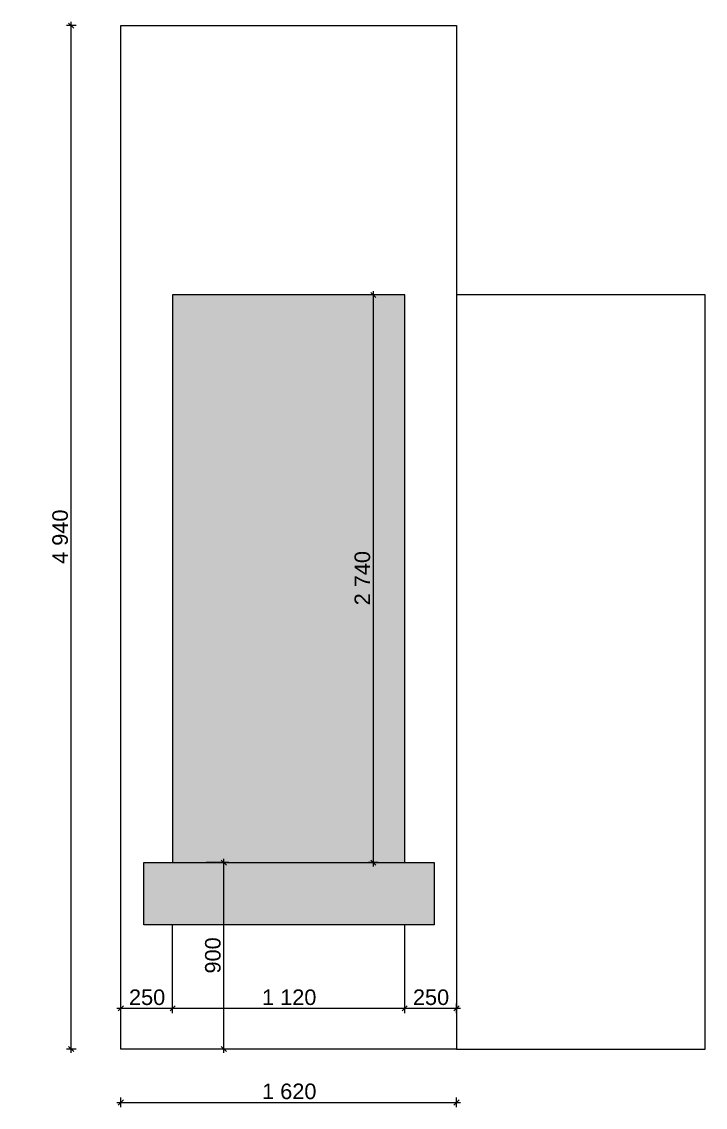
# Model space of a CAD drawing. Header units: millimetres. Extents: x 2336463 to 2579121, y 595385 to 778077.
# Drawn here: x 2538535 to 2541833, y 625799 to 631039 of the extents above; entities that cross this region are included whole.
import ezdxf

# ---------------------------------------------------------------- set-up
doc = ezdxf.new("R2010")
doc.units = ezdxf.units.MM
doc.header["$MEASUREMENT"] = 0
doc.layers.add('+интерьер мебель_Ном._пера__1', color=7, linetype='Continuous', lineweight=13)
doc.layers.add('сит план_Ном._пера__1', color=7, linetype='Continuous', lineweight=13)
doc.layers.add('Интерьер - Мебель', color=7, linetype='Continuous')
for name, color, linetype, lineweight, true_color in [('Интерьер - Мебель_Ном._пера__242', 7, 'Continuous', 13, 0x1b55b5), ('сит план_Ном._пера__14', 7, 'Continuous', 15, 0xbd8b17), ('сит план_Ном._пера__58', 7, 'Continuous', 5, 0xdf0000)]:
    doc.layers.add(name, color=color, linetype=linetype, lineweight=lineweight, true_color=true_color)
doc.styles.add('СГЕНЕРИР_СТИЛЬ_1', font='arial.ttf')
doc.dimstyles.new('СГЕНЕРИР_СТИЛЬ__1', dxfattribs={"dimtxt": 75, "dimasz": 23.75, "dimexe": 0.18, "dimexo": 300, "dimgap": 0, "dimtad": 1, "dimtih": 1, "dimtoh": 1, "dimdec": 0, "dimzin": 0, "dimdsep": 46, "dimtxsty": 'СГЕНЕРИР_СТИЛЬ_1', "dimblk": 'ARROWHEAD_6', "dimblk1": 'ARROWHEAD_6', "dimblk2": 'ARROWHEAD_6', "dimcen": 0.09, "dimclrd": 256, "dimclre": 256, "dimclrt": 256, "dimazin": 0, "dimtfac": 1, "dimtdec": 4, "dimtmove": 0, "dimatfit": 3, "dimfxl": 0, "dimtolj": 1, "dimtzin": 0, "dimarcsym": 0})
doc.dimstyles.new('СГЕНЕРИР_СТИЛЬ__2', dxfattribs={"dimtxt": 75, "dimasz": 23.75, "dimexe": 0.18, "dimexo": 300, "dimgap": 0, "dimtad": 1, "dimdec": 0, "dimzin": 0, "dimdsep": 46, "dimtxsty": 'СГЕНЕРИР_СТИЛЬ_1', "dimblk": 'ARROWHEAD_6', "dimblk1": 'ARROWHEAD_6', "dimblk2": 'ARROWHEAD_6', "dimcen": 0.09, "dimclrd": 256, "dimclre": 256, "dimclrt": 256, "dimazin": 0, "dimtfac": 1, "dimtdec": 4, "dimtmove": 0, "dimatfit": 3, "dimfxl": 0, "dimtolj": 1, "dimtzin": 0, "dimarcsym": 0})

# ---------------------------------------------------------------- blocks, each defined once
blk = doc.blocks.new('*D3391', base_point=(2086872, 585813.7))
at = {"layer": 'Интерьер - Мебель_Ном._пера__242', "color": 152, "linetype": 'Continuous', "lineweight": 13, "true_color": 0x1b55b5}
for p, q in [((2538994.1, 625822.1), (2539012.8, 625822.1)), ((2539025.3, 625834.6), (2539000.3, 625809.6)), ((2539012.8, 625798.7), (2539012.8, 625845.6)), ((2539012.8, 625822.1), (2540632.8, 625822.1)), ((2540620.3, 625809.6), (2540645.3, 625834.6)), ((2540632.8, 625798.7), (2540632.8, 625845.6)), ((2540632.8, 625822.1), (2540651.6, 625822.1))]:
    blk.add_line(p, q, dxfattribs=at)
at = {"layer": 'Интерьер - Мебель_Ном._пера__242', "color": 152, "lineweight": 13, "true_color": 0x1b55b5, "insert": (2539694.6, 625837.1), "char_height": 75, "attachment_point": 7, "style": 'СГЕНЕРИР_СТИЛЬ_1'}
blk.add_mtext('\\A1;{\\pql;\\fArial|b0|i0|c204|p38;1\xa0620}', dxfattribs=at)
blk = doc.blocks.new('ARROWHEAD_6')
at = {"color": 0, "linetype": 'Continuous', "lineweight": 0}
for p, q in [((0, 0), (-1, 0)), ((-0.5, -0.5), (0.5, 0.5))]:
    blk.add_line(p, q, dxfattribs=at)
blk = doc.blocks.new('*D3392', base_point=(2086872, 585813.7))
at = {"layer": 'Интерьер - Мебель_Ном._пера__242', "color": 152, "linetype": 'Continuous', "lineweight": 13, "true_color": 0x1b55b5}
for p, q in [((2538797, 631019.9), (2538750.1, 631019.9)), ((2538786, 631007.4), (2538761, 631032.4)), ((2538773.5, 631019.9), (2538773.5, 631038.7)), ((2538773.5, 626079.9), (2538773.5, 631019.9)), ((2538797, 626079.9), (2538750.1, 626079.9)), ((2538761, 626092.4), (2538786, 626067.4)), ((2538773.5, 626061.2), (2538773.5, 626079.9))]:
    blk.add_line(p, q, dxfattribs=at)
at = {"layer": 'Интерьер - Мебель_Ном._пера__242', "color": 152, "lineweight": 13, "true_color": 0x1b55b5, "insert": (2538758.5, 628421.7), "char_height": 75, "attachment_point": 7, "rotation": 90, "style": 'СГЕНЕРИР_СТИЛЬ_1'}
blk.add_mtext('\\A1;{\\pql;\\fArial|b0|i0|c204|p38;4\xa0940}', dxfattribs=at)
blk = doc.blocks.new('*D3393', base_point=(2086872, 585813.7))
at = {"layer": 'Интерьер - Мебель_Ном._пера__242', "color": 152, "linetype": 'Continuous', "lineweight": 13, "true_color": 0x1b55b5}
for p, q in [((2539262.8, 626253), (2539262.8, 626679.6)), ((2539025.3, 626288.9), (2539000.3, 626263.9)), ((2539012.8, 626253), (2539012.8, 626299.8)), ((2539275.3, 626288.9), (2539250.3, 626263.9)), ((2538994.1, 626276.4), (2539012.8, 626276.4)), ((2539012.8, 626276.4), (2539262.8, 626276.4))]:
    blk.add_line(p, q, dxfattribs=at)
at = {"layer": 'Интерьер - Мебель_Ном._пера__242', "color": 152, "lineweight": 13, "true_color": 0x1b55b5, "insert": (2539052.4, 626291.4), "char_height": 75, "attachment_point": 7, "style": 'СГЕНЕРИР_СТИЛЬ_1'}
blk.add_mtext('\\A1;{\\pql;\\fArial|b0|i0|c204|p38;250}', dxfattribs=at)
blk = doc.blocks.new('*D3394', base_point=(2086872, 585813.7))
at = {"layer": 'Интерьер - Мебель_Ном._пера__242', "color": 152, "linetype": 'Continuous', "lineweight": 13, "true_color": 0x1b55b5}
for p, q in [((2539262.8, 626253), (2539262.8, 626679.6)), ((2540382.5, 626253), (2540382.5, 626679.6)), ((2539275.3, 626288.9), (2539250.3, 626263.9)), ((2540395, 626288.9), (2540370, 626263.9)), ((2539262.8, 626276.4), (2540382.5, 626276.4))]:
    blk.add_line(p, q, dxfattribs=at)
at = {"layer": 'Интерьер - Мебель_Ном._пера__242', "color": 152, "lineweight": 13, "true_color": 0x1b55b5, "insert": (2539694.4, 626291.4), "char_height": 75, "attachment_point": 7, "style": 'СГЕНЕРИР_СТИЛЬ_1'}
blk.add_mtext('\\A1;{\\pql;\\fArial|b0|i0|c204|p38;1\xa0120}', dxfattribs=at)
blk = doc.blocks.new('*D3395', base_point=(2086872, 585813.7))
at = {"layer": 'Интерьер - Мебель_Ном._пера__242', "color": 152, "linetype": 'Continuous', "lineweight": 13, "true_color": 0x1b55b5}
for p, q in [((2540382.5, 626253), (2540382.5, 626679.6)), ((2540395, 626288.9), (2540370, 626263.9)), ((2540620.3, 626263.9), (2540645.3, 626288.9)), ((2540632.8, 626253), (2540632.8, 626299.8)), ((2540382.5, 626276.4), (2540632.8, 626276.4)), ((2540632.8, 626276.4), (2540651.6, 626276.4))]:
    blk.add_line(p, q, dxfattribs=at)
at = {"layer": 'Интерьер - Мебель_Ном._пера__242', "color": 152, "lineweight": 13, "true_color": 0x1b55b5, "insert": (2540422.3, 626291.4), "char_height": 75, "attachment_point": 7, "style": 'СГЕНЕРИР_СТИЛЬ_1'}
blk.add_mtext('\\A1;{\\pql;\\fArial|b0|i0|c204|p38;250}', dxfattribs=at)
blk = doc.blocks.new('*D3397', base_point=(2086872, 585813.7))
at = {"layer": 'Интерьер - Мебель_Ном._пера__242', "color": 152, "linetype": 'Continuous', "lineweight": 13, "true_color": 0x1b55b5}
for p, q in [((2540255, 629719.9), (2540208.1, 629719.9)), ((2540244.1, 629707.4), (2540219.1, 629732.4)), ((2540231.6, 629719.9), (2540231.6, 629738.7)), ((2540231.6, 626979.6), (2540231.6, 629719.9)), ((2540255, 626979.6), (2540208.1, 626979.6)), ((2540219.1, 626992.1), (2540244.1, 626967.1)), ((2540231.6, 626960.9), (2540231.6, 626979.6))]:
    blk.add_line(p, q, dxfattribs=at)
at = {"layer": 'Интерьер - Мебель_Ном._пера__242', "color": 152, "lineweight": 13, "true_color": 0x1b55b5, "insert": (2540216.6, 628221.6), "char_height": 75, "attachment_point": 7, "rotation": 90, "style": 'СГЕНЕРИР_СТИЛЬ_1'}
blk.add_mtext('\\A1;{\\pql;\\fArial|b0|i0|c204|p38;2\xa0740}', dxfattribs=at)
blk = doc.blocks.new('*D3398', base_point=(2086872, 585813.7))
at = {"layer": 'Интерьер - Мебель_Ном._пера__242', "color": 152, "linetype": 'Continuous', "lineweight": 13, "true_color": 0x1b55b5}
for p, q in [((2539533.7, 626979.6), (2539424.2, 626979.6)), ((2539522.8, 626967.1), (2539497.8, 626992.1)), ((2539510.3, 626979.6), (2539510.3, 626998.4)), ((2539510.3, 626079.9), (2539510.3, 626979.6)), ((2539533.7, 626079.9), (2539312.8, 626079.9)), ((2539497.8, 626092.4), (2539522.8, 626067.4)), ((2539510.3, 626061.2), (2539510.3, 626079.9))]:
    blk.add_line(p, q, dxfattribs=at)
at = {"layer": 'Интерьер - Мебель_Ном._пера__242', "color": 152, "lineweight": 13, "true_color": 0x1b55b5, "insert": (2539495.3, 626444.4), "char_height": 75, "attachment_point": 7, "rotation": 90, "style": 'СГЕНЕРИР_СТИЛЬ_1'}
blk.add_mtext('\\A1;{\\pql;\\fArial|b0|i0|c204|p38;900}', dxfattribs=at)

msp = doc.modelspace()

# ---------------------------------------------------------------- hatches: boundary and pattern name
at = {"layer": 'сит план_Ном._пера__14', "linetype": 'Continuous', "lineweight": 0, "true_color": 0x2f2205}
msp.add_hatch(color=38, dxfattribs=at).paths.add_polyline_path([(2539124.2, 626979.6), (2540524.2, 626979.6), (2540524.2, 626679.6), (2539124.2, 626679.6)])
at = {"layer": 'сит план_Ном._пера__58', "linetype": 'Continuous', "lineweight": 0, "true_color": 0x370000}
msp.add_hatch(color=18, dxfattribs=at).paths.add_polyline_path([(2539262.8, 626979.6), (2540382.5, 626979.6), (2540382.5, 629719.9), (2539262.8, 629719.9)])

# ---------------------------------------------------------------- linework, layer by layer
at = {"layer": '+интерьер мебель_Ном._пера__1', "color": 7, "linetype": 'Continuous', "lineweight": 13}
for p, q in [((2539012.8, 631019.9), (2540632.8, 631019.9)), ((2539012.8, 626079.9), (2539012.8, 631019.9)), ((2540632.8, 631019.9), (2540632.8, 626079.9)), ((2541832.8, 629719.9), (2540632.8, 629719.9)), ((2540632.8, 629719.9), (2540632.8, 626079.9)), ((2541832.8, 626079.9), (2541832.8, 629719.9)), ((2540632.8, 626079.9), (2539012.8, 626079.9)), ((2540632.8, 626079.9), (2541832.8, 626079.9))]:
    msp.add_line(p, q, dxfattribs=at)
at = {"layer": 'сит план_Ном._пера__1', "color": 7, "linetype": 'Continuous', "lineweight": 13, "flags": 128}
for points in [[(2539262.8, 626979.6), (2540382.5, 626979.6), (2540382.5, 629719.9), (2539262.8, 629719.9)], [(2539124.2, 626979.6), (2540524.2, 626979.6), (2540524.2, 626679.6), (2539124.2, 626679.6)]]:
    msp.add_lwpolyline(points, close=True, dxfattribs=at)

# ---------------------------------------------------------------- dimensions: what is measured, and where the dimension line sits
at = {"layer": 'Интерьер - Мебель', "color": 152, "linetype": 'Continuous', "lineweight": 13, "true_color": 0x1b55b5}
for base, p1, p2, picture, middle in [((2538773.5, 631019.9), (2539012.8, 626079.9), (2539012.8, 631019.9), '*D3392', (2538721, 628550.5)), ((2540231.6, 629719.9), (2540382.5, 626979.6), (2540382.5, 629719.9), '*D3397', (2540179.1, 628350.4)), ((2539510.3, 626979.6), (2539012.8, 626079.9), (2539124.2, 626979.6), '*D3398', (2539457.8, 626530.2))]:
    dim = msp.add_linear_dim(base=base, p1=p1, p2=p2, angle=90, dimstyle='СГЕНЕРИР_СТИЛЬ__2', dxfattribs=at)
    dim.commit()
    dim.dimension.update_dxf_attribs({"geometry": picture, "text_midpoint": middle, "dimtype": 160, "text_rotation": 90})
for base, p1, p2, picture, middle in [((2539262.8, 626276.4), (2539012.8, 626079.9), (2539262.8, 626979.6), '*D3393', (2539138.2, 626328.9)), ((2540382.5, 626276.4), (2539262.8, 626979.6), (2540382.5, 626979.6), '*D3394', (2539823.2, 626328.9)), ((2540632.8, 626276.4), (2540382.5, 626979.6), (2540632.8, 626079.9), '*D3395', (2540508, 626328.9)), ((2540632.8, 625822.1), (2539012.8, 626079.9), (2540632.8, 626079.9), '*D3391', (2539823.4, 625874.6))]:
    dim = msp.add_linear_dim(base=base, p1=p1, p2=p2, dimstyle='СГЕНЕРИР_СТИЛЬ__1', dxfattribs=at)
    dim.commit()
    dim.dimension.update_dxf_attribs({"geometry": picture, "text_midpoint": middle, "dimtype": 160})

doc.saveas('drawing.dxf')
